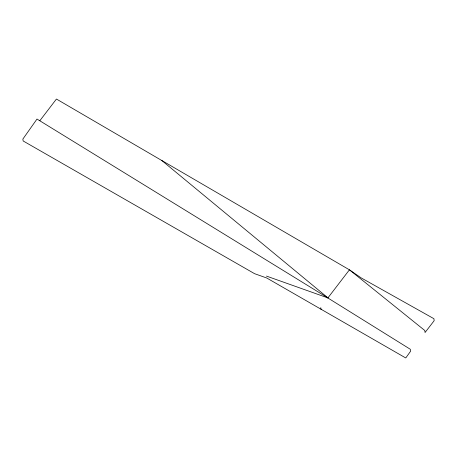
<?xml version="1.0" encoding="UTF-8"?>
<svg xmlns="http://www.w3.org/2000/svg" width="457" height="457" viewBox="0 0 457 457"><rect width="100%" height="100%" fill="white"/><g stroke="black" fill="none" stroke-linecap="round" stroke-linejoin="round"><path stroke-width="0.69" d="M327.823 297.941L410.295 349.262L410.626 351.193L405.753 357.968L266.757 278.01L254.589 273.686L23.181 140.979L22.85 139.094L36.994 119.049L327.88 297.913M327.949 297.844L349.434 269.819L361.144 277.879L433.927 318.706L434.15 320.705L425.05 332.519L424.816 330.525L349.468 269.847L161.864 160.516M39.885 120.671L56.434 99.032L161.829 160.533L327.96 297.873M266.46 276.085L327.652 297.833M320.78 307.658L321.111 309.589"/></g></svg>
